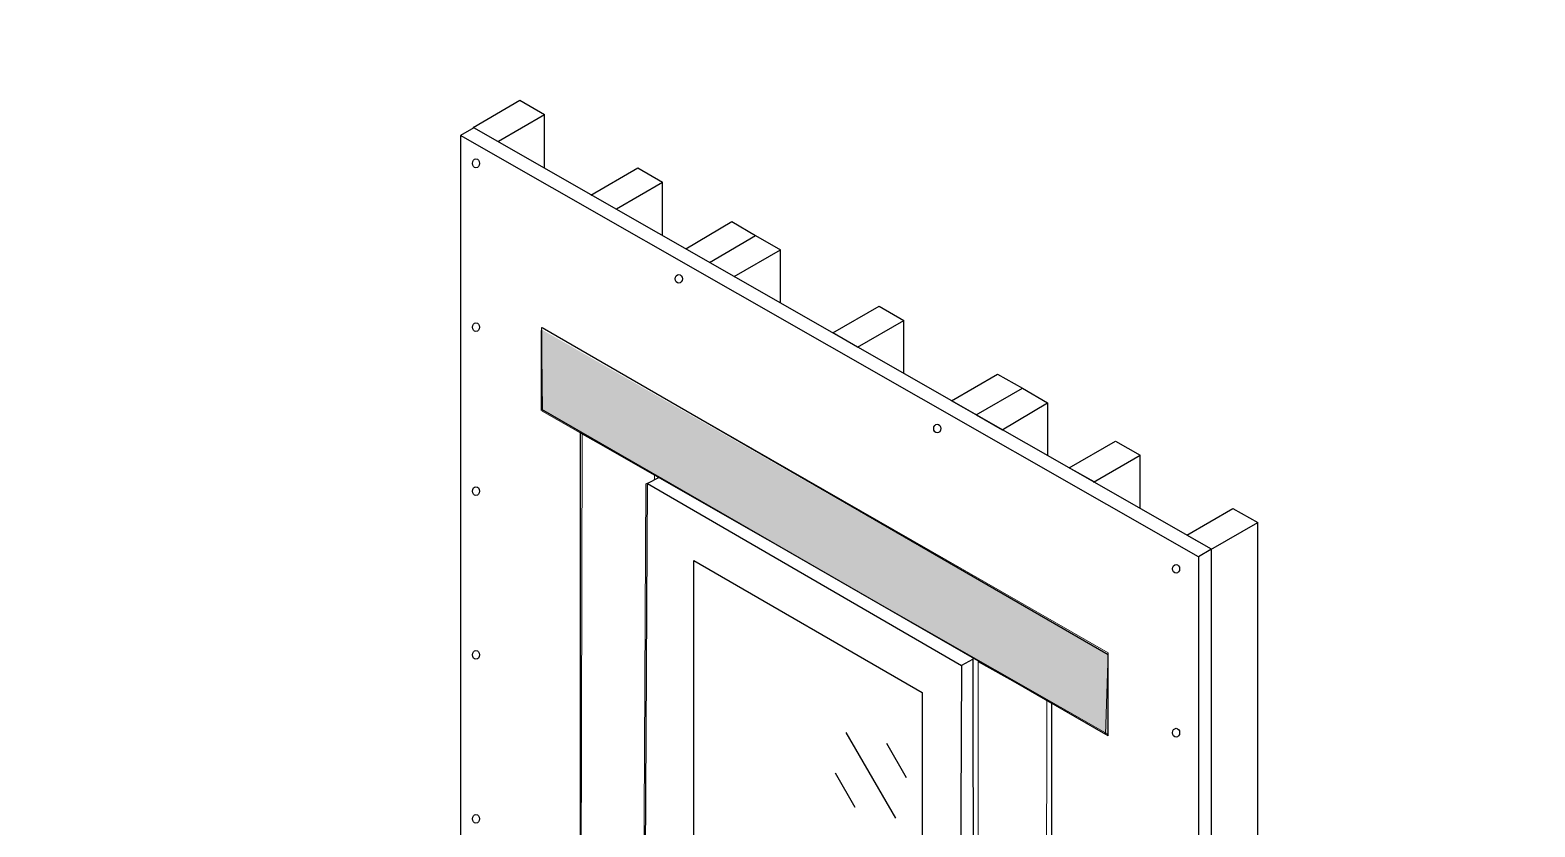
# Model space of a CAD drawing. Header units: inches. Extents: x -20.7 to 75.7, y -15.1 to 19.1.
# Drawn here: x 60.44 to 68.05, y -2.27 to 1.76 of the extents above; entities that cross this region are included whole.
import ezdxf

# ---------------------------------------------------------------- set-up
doc = ezdxf.new("R2010")
doc.units = ezdxf.units.IN
doc.header["$MEASUREMENT"] = 0
for name, color, linetype, lineweight in [('.ATI-DETAIL', 7, 'Continuous', 0), ('.ATI-HATCH', 7, 'Continuous', 0), ('G-ANNO-TTLB', 7, 'Continuous', 0), ('LOGOS', 7, 'Continuous', 0), ('TYVEK', 7, 'Continuous', 0)]:
    doc.layers.add(name, color=color, linetype=linetype, lineweight=lineweight)
pattern_1 = [(45, (0, 0), (-7.071, 7.071), [])]

# ---------------------------------------------------------------- blocks, each defined once
blk = doc.blocks.new('Block_95')
at = {"layer": 'TYVEK', "color": 240, "lineweight": 25, "true_color": 0xed2327}
for points in [[(65.354, -1.3205)], [(65.6514, -1.6379)], [(65.6514, -1.7864)]]:
    blk.add_lwpolyline(points, dxfattribs=at)
blk = doc.blocks.new('Block_201')
at = {"layer": 'TYVEK', "color": 2, "lineweight": 18, "true_color": 0xf5eb12}
for points in [[(63.614, -0.465)], [(63.614, -5.1612)]]:
    blk.add_lwpolyline(points, dxfattribs=at)
blk = doc.blocks.new('Block_210')
at = {"layer": 'TYVEK', "color": 252, "lineweight": 25, "true_color": 0x838484}
for centre in [(62.6936, 1.0829), (62.6936, 0.2541), (62.6936, -0.5747), (62.6936, -1.4035), (62.6936, -2.2323)]:
    blk.add_ellipse(centre, major_axis=(0, 0.0221), ratio=0.812499, dxfattribs=at)
blk = doc.blocks.new('Block_512')
at = {"layer": '.ATI-DETAIL', "color": 93, "lineweight": 25, "true_color": 0x6bbe46}
blk.add_line((65.1274, -6.1706), (63.5358, -5.2517), dxfattribs=at)
blk.add_lwpolyline([(63.5364, -5.2517), (63.5611, -0.5371), (65.1504, -1.4565), (65.128, -6.1706)], dxfattribs=at)
blk = doc.blocks.new('Block_511')
at = {"layer": '.ATI-DETAIL', "color": 93, "lineweight": 25, "true_color": 0x6bbe46}
for p, q in [((63.6173, -0.5082), (63.5611, -0.5371)), ((65.2065, -1.4275), (65.1504, -1.4565)), ((65.2097, -6.1248), (65.128, -6.1706))]:
    blk.add_line(p, q, dxfattribs=at)
blk.add_lwpolyline([(65.2897, -5.8837)], dxfattribs=at)
at = {"layer": '.ATI-DETAIL'}
blk.add_blockref('Block_512', (0, 0), dxfattribs=at)
blk = doc.blocks.new('Block_510')
at = {"layer": '.ATI-DETAIL', "color": 93, "lineweight": 25, "true_color": 0x6bbe46}
blk.add_lwpolyline([(63.7963, -4.9642), (63.7963, -0.9267), (64.9518, -1.5939), (64.9518, -5.6067)], close=True, dxfattribs=at)
for points in [[(65.1017, -3.684), (65.1024, -3.6511), (65.0763, -3.6239), (65.0434, -3.6233), (65.0252, -3.6229), (65.0078, -3.6309), (64.9962, -3.6449)], [(64.9962, -3.6449), (64.9962, -3.6781), (65.0231, -3.7049), (65.0562, -3.7049), (65.0737, -3.7049), (65.0903, -3.6973), (65.1017, -3.684)]]:
    blk.add_open_spline(points, degree=3, knots=[0, 0, 0, 0, 1, 1, 1, 2, 2, 2, 2], dxfattribs=at)
at = {"layer": '.ATI-DETAIL'}
blk.add_blockref('Block_511', (0, 0), dxfattribs=at)

msp = doc.modelspace()

# ---------------------------------------------------------------- hatches: boundary and pattern name
at = {"layer": '.ATI-HATCH', "true_color": 0x818080, "transparency": 33554687}
h = msp.add_hatch(color=8, dxfattribs=at)
edge = h.paths.add_edge_path()
edge.add_spline(control_points=[(63.0268, 0.242), (63.0268, 0.242), (63.0288, -0.1708), (63.0288, -0.1708), (63.0288, -0.1708), (65.8908, -1.8037), (65.8908, -1.8037), (65.8908, -1.8037), (65.8927, -1.4034), (65.8927, -1.4034)], knot_values=[0, 0, 0, 0, 1, 1, 1, 2, 2, 2, 3, 3, 3, 3], degree=3, periodic=0)
edge.add_line((65.8927, -1.4034), (63.0268, 0.242))
at = {"layer": 'G-ANNO-TTLB', "true_color": 0xb9529f, "transparency": 33554687}
h = msp.add_hatch(color=233, dxfattribs=at)
edge = h.paths.add_edge_path()
edge.add_spline(control_points=[(71.2273, -15.1345), (71.2273, -15.1345), (30.5273, -15.1345), (30.5273, -15.1345), (30.5273, -15.1345), (30.5273, 19.0008), (30.5273, 19.0008), (30.5273, 19.0008), (71.2273, 19.0008), (71.2273, 19.0008), (71.2273, 19.0008), (71.2273, -15.1345), (71.2273, -15.1345)], knot_values=[0, 0, 0, 0, 1, 1, 1, 2, 2, 2, 3, 3, 3, 4, 4, 4, 4], degree=3, periodic=0)
edge = h.paths.add_edge_path()
edge.add_spline(control_points=[(30.6523, 18.8757), (30.6523, 18.8757), (30.6523, -15.0095), (30.6523, -15.0095), (30.6523, -15.0095), (71.1023, -15.0095), (71.1023, -15.0095), (71.1023, -15.0095), (71.1023, 18.8757), (71.1023, 18.8757), (71.1023, 18.8757), (30.6523, 18.8757), (30.6523, 18.8757)], knot_values=[0, 0, 0, 0, 1, 1, 1, 2, 2, 2, 3, 3, 3, 4, 4, 4, 4], degree=3, periodic=0)
edge.add_line((30.6523, 18.8757), (30.6523, 18.8757))
at = {"layer": 'LOGOS', "true_color": 0x000000, "transparency": 33554687}
h = msp.add_hatch(dxfattribs=at)
h.set_pattern_fill('_U', color=18, scale=10, angle=44.99999, style=2, pattern_type=0)
h.set_pattern_definition(pattern_1)
h.paths.add_polyline_path([(65.8795, -1.8052), (63.031, -0.1663), (63.0259, 0.2522), (65.8918, -1.3932)])
h = msp.add_hatch(dxfattribs=at)
h.set_pattern_fill('_U', color=18, scale=10, angle=44.99999, style=2, pattern_type=0)
h.set_pattern_definition(pattern_1)
h.paths.add_polyline_path([(63.5576, -5.6924), (63.2198, -5.5068), (63.231, -0.2866), (63.597, -0.4922), (63.5968, -0.5176), (63.5537, -0.5387), (63.529, -5.2562), (63.5715, -5.3467)])
h = msp.add_hatch(dxfattribs=at)
h.set_pattern_fill('_U', color=18, scale=10, angle=44.99999, style=2, pattern_type=0)
h.set_pattern_definition(pattern_1)
h.paths.add_polyline_path([(65.5742, -6.8608), (65.2348, -6.6592), (65.2348, -1.4387), (65.5814, -1.6331)])

# ---------------------------------------------------------------- linework, layer by layer
at = {"layer": '.ATI-DETAIL', "color": 251, "lineweight": 25, "true_color": 0x5c5c5c}
for p, q in [((64.8172, -2.2293), (64.5674, -1.7967)), ((64.872, -2.0246), (64.7721, -1.8516)), ((64.6125, -2.1745), (64.5126, -2.0014))]:
    msp.add_line(p, q, dxfattribs=at)
at = {"layer": '.ATI-HATCH'}
msp.add_open_spline([(63.0268, 0.242), (63.0268, 0.242), (63.0288, -0.1708), (63.0288, -0.1708), (63.0288, -0.1708), (65.8908, -1.8037), (65.8908, -1.8037), (65.8908, -1.8037), (65.8927, -1.4034), (65.8927, -1.4034)], degree=3, knots=[0, 0, 0, 0, 1, 1, 1, 2, 2, 2, 3, 3, 3, 3], dxfattribs=at)
at = {"layer": 'G-ANNO-TTLB'}
for points in [[(71.2273, -15.1345), (71.2273, -15.1345), (30.5273, -15.1345), (30.5273, -15.1345), (30.5273, -15.1345), (30.5273, 19.0008), (30.5273, 19.0008), (30.5273, 19.0008), (71.2273, 19.0008), (71.2273, 19.0008), (71.2273, 19.0008), (71.2273, -15.1345), (71.2273, -15.1345)], [(30.6523, 18.8757), (30.6523, 18.8757), (30.6523, -15.0095), (30.6523, -15.0095), (30.6523, -15.0095), (71.1023, -15.0095), (71.1023, -15.0095), (71.1023, -15.0095), (71.1023, 18.8757), (71.1023, 18.8757), (71.1023, 18.8757), (30.6523, 18.8757), (30.6523, 18.8757)]]:
    msp.add_open_spline(points, degree=3, knots=[0, 0, 0, 0, 1, 1, 1, 2, 2, 2, 3, 3, 3, 4, 4, 4, 4], dxfattribs=at)
at = {"layer": 'LOGOS'}
for points in [[(65.8795, -1.8052), (63.031, -0.1663), (63.0259, 0.2522), (65.8918, -1.3932)], [(63.5576, -5.6924), (63.2198, -5.5068), (63.231, -0.2866), (63.597, -0.4922), (63.5968, -0.5176), (63.5537, -0.5387), (63.529, -5.2562), (63.5715, -5.3467)], [(65.5742, -6.8608), (65.2348, -6.6592), (65.2348, -1.4387), (65.5814, -1.6331)]]:
    msp.add_lwpolyline(points, close=True, dxfattribs=at)
at = {"layer": 'TYVEK', "color": 33, "lineweight": 25, "true_color": 0xcb9865}
for p, q in [((62.6789, 1.2647), (62.9158, 1.4017)), ((62.9158, 1.4017), (63.0407, 1.3301)), ((62.8075, 1.1951), (63.0407, 1.3301)), ((63.0407, 1.0613), (63.0407, 1.3301)), ((62.6825, 1.2627), (62.6789, 1.2647)), ((63.2754, 0.9224), (63.5122, 1.0594)), ((63.5122, 1.0594), (63.6372, 0.9878)), ((63.4039, 0.8528), (63.6372, 0.9878)), ((63.6372, 0.719), (63.6372, 0.9878)), ((63.7549, 0.6503), (63.9885, 0.7885)), ((63.9885, 0.7885), (64.1087, 0.7173)), ((63.8746, 0.5819), (64.1087, 0.7173)), ((64.1087, 0.7173), (64.2337, 0.6457)), ((64.0004, 0.5107), (64.2337, 0.6457)), ((64.2337, 0.3769), (64.2337, 0.6457)), ((64.6248, 0.1535), (64.8581, 0.2885)), ((64.8581, 0.0203), (64.8581, 0.2885)), ((65.2252, -0.1893), (65.4583, -0.0545)), ((65.4583, -0.0545), (65.5862, -0.1278)), ((65.3564, -0.2642), (65.5862, -0.1278)), ((65.5862, -0.1278), (65.5862, -0.3954)), ((65.225, -0.1895), (65.3564, -0.2642)), ((65.8182, -0.5305), (66.0551, -0.3934)), ((66.0551, -0.6632), (66.0551, -0.3934)), ((66.4121, -0.8711), (66.649, -0.7341)), ((66.649, -7.7899), (66.649, -0.7341))]:
    msp.add_line(p, q, dxfattribs=at)
at = {"layer": 'TYVEK', "color": 2, "lineweight": 25, "true_color": 0xf5eb12}
for p, q in [((62.6825, 1.2627), (62.6157, 1.224)), ((62.6157, 1.224), (62.6157, -5.7965)), ((66.3489, -0.9077), (62.6157, 1.224)), ((66.4157, -0.8691), (62.6825, 1.2627)), ((66.4121, -0.8711), (66.3489, -0.9077)), ((66.3489, -0.9077), (66.3489, -7.9636)), ((66.4157, -7.9153), (66.4157, -0.8691))]:
    msp.add_line(p, q, dxfattribs=at)
at = {"layer": 'TYVEK', "color": 240, "lineweight": 25, "true_color": 0xed2327}
for p, q in [((63.0259, -0.1667), (63.0259, 0.2374)), ((65.8927, -1.4034), (63.0288, 0.2513)), ((65.8927, -1.8128), (63.0268, -0.1621)), ((65.8927, -1.8128), (65.8927, -1.4034))]:
    msp.add_line(p, q, dxfattribs=at)
at = {"layer": 'TYVEK', "color": 33, "lineweight": 25, "true_color": 0xcb9865}
for points in [[(64.6248, 0.1535), (64.4998, 0.2252), (64.7331, 0.3602), (64.8581, 0.2885)], [(65.225, -0.1895), (65.1, -0.1178), (65.3333, 0.0172), (65.4583, -0.0545)], [(65.8218, -0.5284), (65.6952, -0.4577), (65.9301, -0.3217), (66.0551, -0.3934)], [(66.4157, -0.8691), (66.2907, -0.7974), (66.524, -0.6624), (66.649, -0.7341)]]:
    msp.add_lwpolyline(points, dxfattribs=at)
at = {"layer": 'TYVEK', "color": 240, "lineweight": 25, "true_color": 0xed2327}
msp.add_lwpolyline([(63.5415, -5.2541), (63.6093, -5.2941), (63.6093, -5.721), (63.2229, -5.5075), (63.2229, -0.275), (63.612, -0.4995), (63.614, -0.5067)], dxfattribs=at)
at = {"layer": 'TYVEK', "color": 2, "lineweight": 25, "true_color": 0xf5eb12}
for points in [[(63.6133, -0.4657)], [(63.6133, -0.4657)], [(63.6292, -0.608)], [(63.6292, -0.608)], [(63.6441, -0.623)], [(65.2056, -1.382)], [(65.2056, -1.382)], [(65.2215, -1.5243)], [(65.2215, -1.5243)], [(65.2364, -1.5393)], [(62.6157, -2.2253)]]:
    msp.add_lwpolyline(points, dxfattribs=at)
at = {"layer": 'TYVEK', "color": 18, "lineweight": 18, "true_color": 0x000000}
for points in [[(63.6164, -0.4626)], [(63.6164, -0.4626)], [(63.6164, -0.4686)], [(63.6164, -0.4686)], [(63.6165, -0.4626)], [(63.6165, -0.4626)], [(63.6323, -0.605)], [(63.6323, -0.605)], [(63.6324, -0.605)], [(63.6324, -0.605)], [(63.6323, -0.611)], [(63.6323, -0.611)], [(63.6471, -0.6199)], [(63.6471, -0.6259)], [(63.6473, -0.6199)], [(63.6525, -0.6245)]]:
    msp.add_lwpolyline(points, dxfattribs=at)
at = {"layer": 'TYVEK', "color": 240, "lineweight": 25, "true_color": 0xed2327}
msp.add_lwpolyline([(65.6082, -1.649), (65.2077, -1.4182), (65.2147, -6.6625), (65.6128, -6.8949)], close=True, dxfattribs=at)
at = {"layer": 'TYVEK', "color": 252, "lineweight": 25, "true_color": 0x838484}
for centre in [(63.7199, 0.4989), (65.0275, -0.2587), (66.2362, -0.9682), (66.2362, -1.7969)]:
    msp.add_ellipse(centre, major_axis=(0, 0.0221), ratio=0.812499, dxfattribs=at)

# ---------------------------------------------------------------- block references
at = {"layer": '.ATI-DETAIL'}
msp.add_blockref('Block_510', (0, 0), dxfattribs=at)
at = {"layer": 'TYVEK'}
for name in ['Block_210', 'Block_201', 'Block_95']:
    msp.add_blockref(name, (0, 0), dxfattribs=at)

doc.saveas('drawing.dxf')
